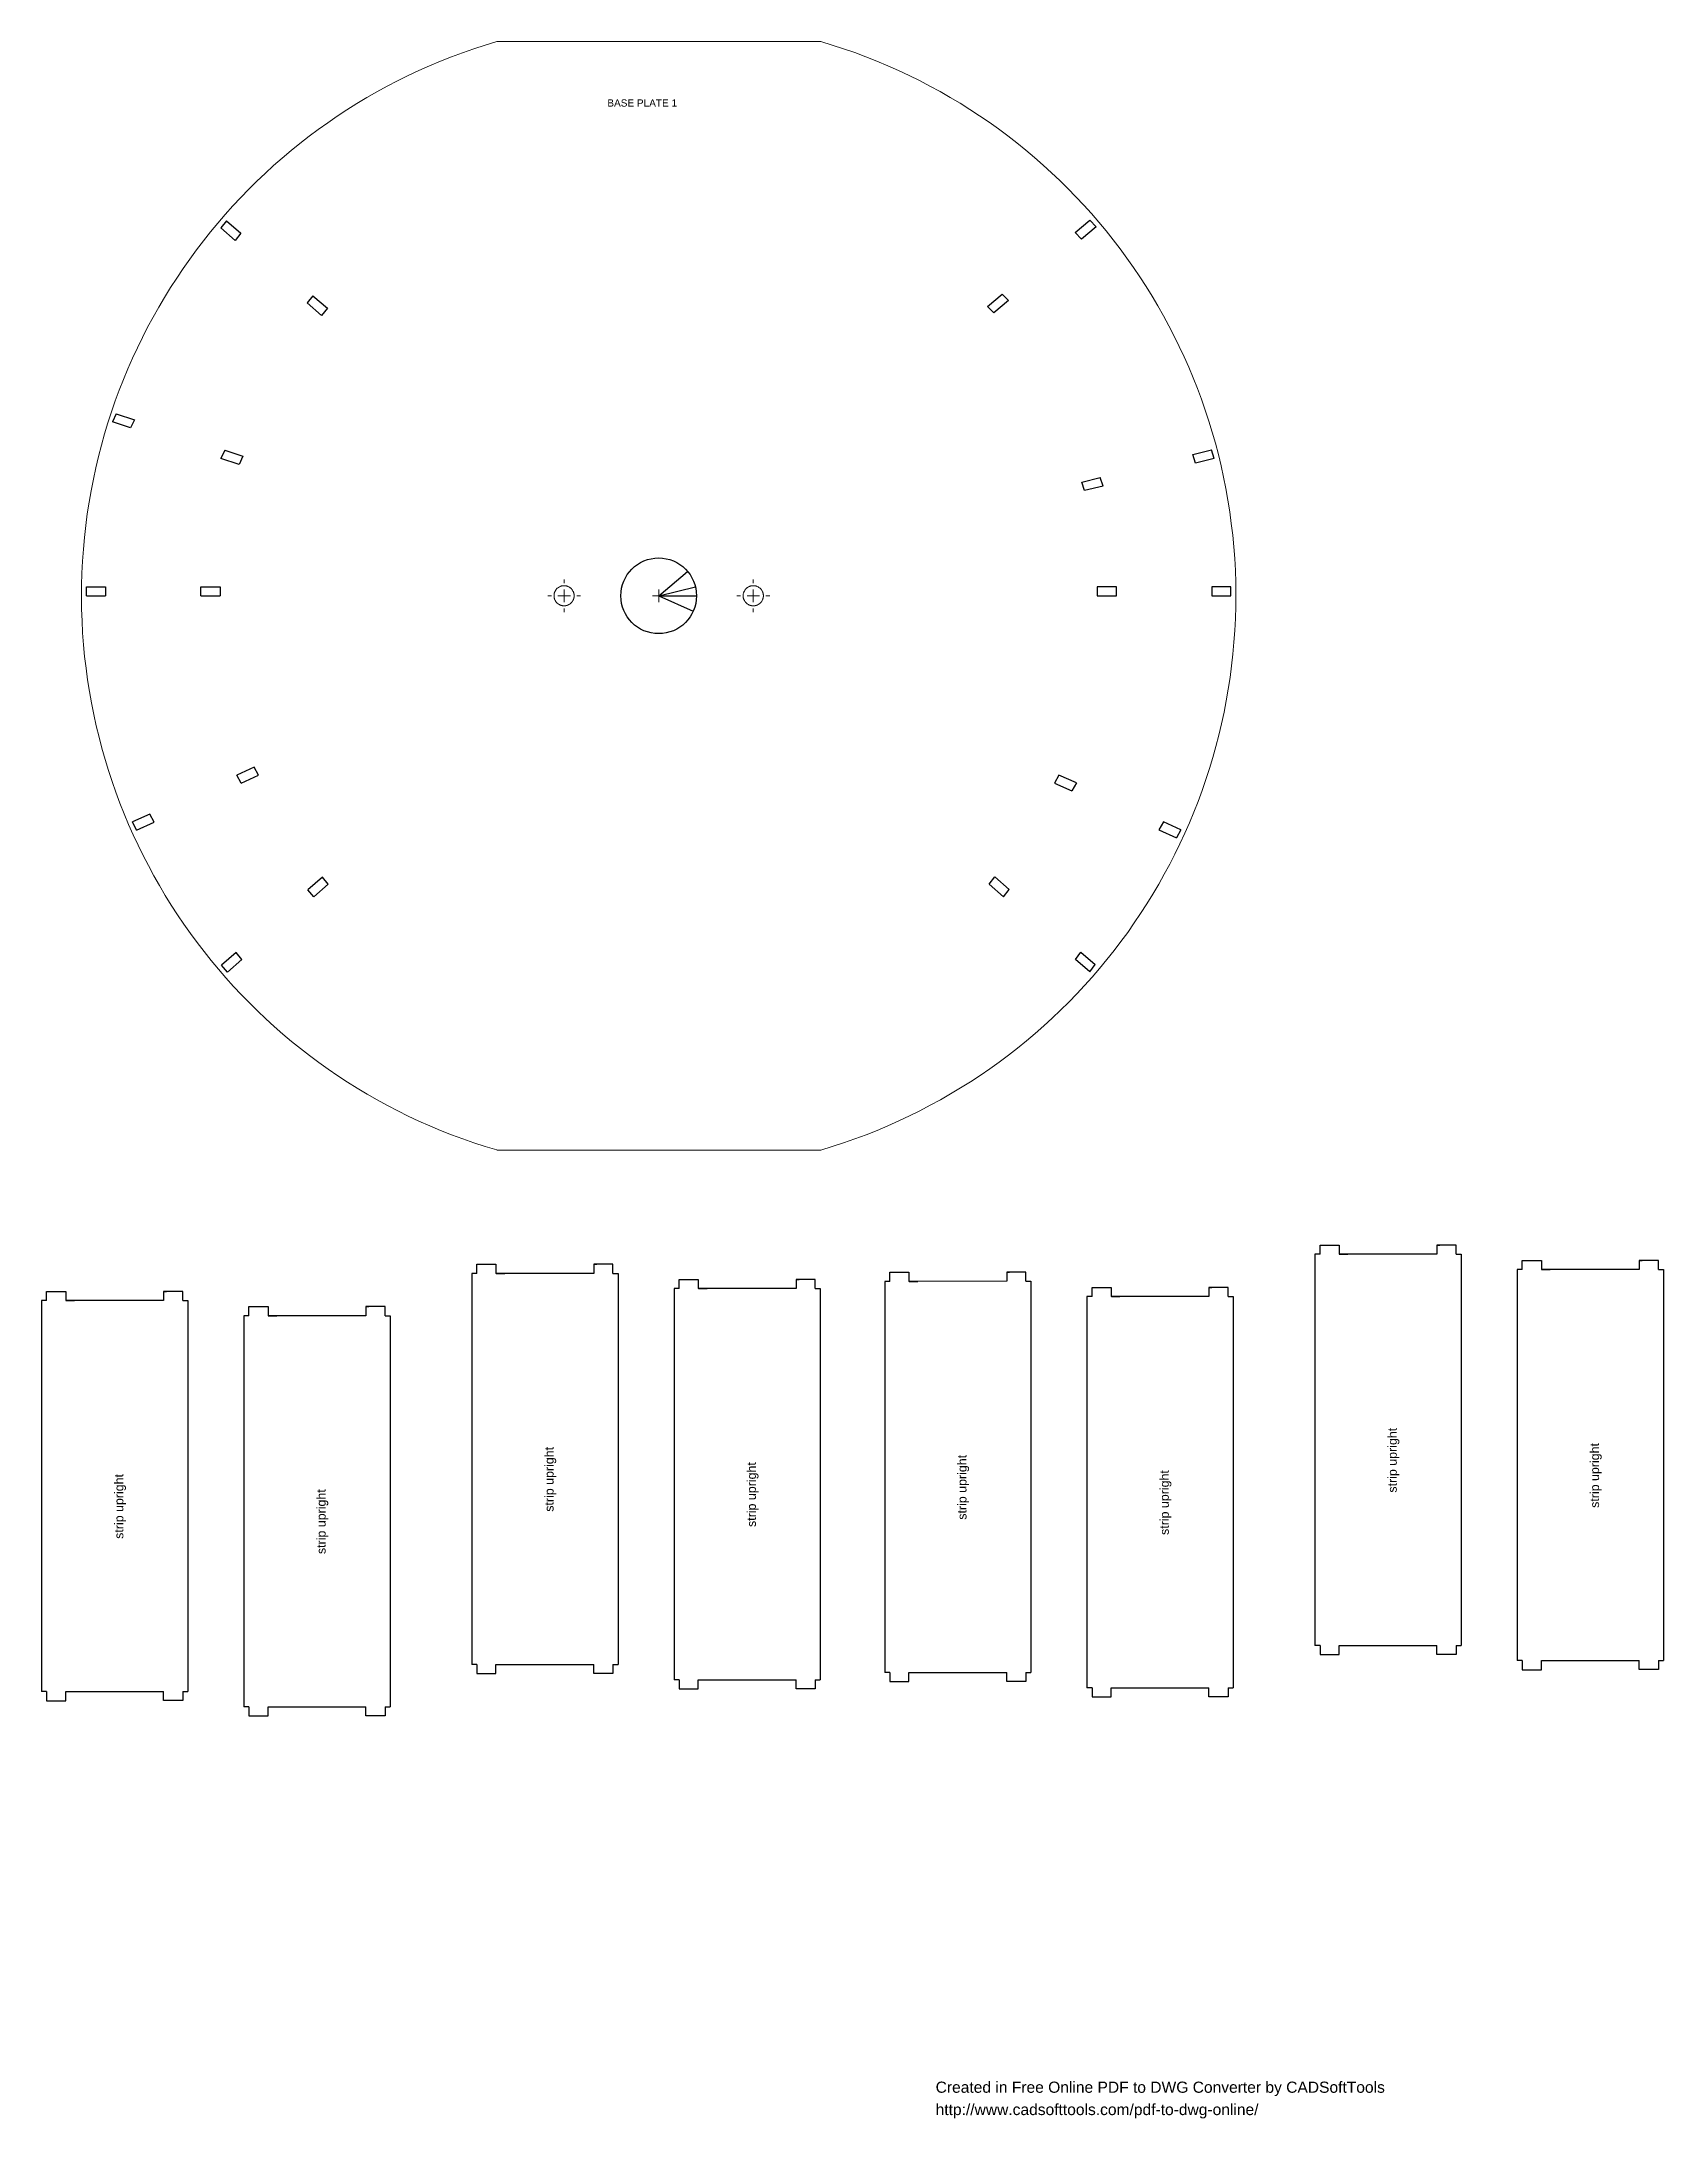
# Model space of a CAD drawing. Header units: millimetres. Extents: x 43 to 686, y 6 to 829.
import ezdxf

# ---------------------------------------------------------------- set-up
doc = ezdxf.new("R2010")
doc.units = ezdxf.units.MM
doc.header["$MEASUREMENT"] = 0
doc.layers.get('0').update_dxf_attribs({"linetype": 'CONTINUOUS'})
doc.layers.add('DD7728', color=7, linetype='CONTINUOUS')
doc.styles.add('Arial0', font='arial.ttf', dxfattribs={"height": 7.794})
doc.styles.add('DD77B8', font='arial.ttf')

# ---------------------------------------------------------------- blocks, each defined once
blk = doc.blocks.new('DA4460')
at = {"layer": 'DD7728', "color": 1, "true_color": 0x000001, "style": 'DD77B8'}
for s, p in [('Created in Free Online PDF to DWG Converter by CADSoftTools', (0, 0)), ('http://www.cadsofttools.com/pdf-to-dwg-online/', (0, -2))]:
    blk.add_text(s, height=1, dxfattribs=at).set_placement(p)

msp = doc.modelspace()

# ---------------------------------------------------------------- linework, layer by layer
at = {"color": 7, "linetype": 'Continuous', "lineweight": 9, "true_color": 0x000007}
for p, q in [((352.3, 829.11), (223.85, 829.11)), ((245.55, 609.43), (244.06, 609.43)), ((250.58, 609.43), (248.06, 609.43)), ((250.58, 614.42), (250.58, 615.94)), ((250.58, 609.43), (250.58, 611.94)), ((250.58, 609.43), (250.58, 606.91)), ((250.58, 609.43), (253.06, 609.43)), ((255.57, 609.43), (257.06, 609.43)), ((288.06, 609.43), (285.58, 609.43)), ((288.06, 609.43), (288.06, 611.94)), ((288.06, 609.43), (288.06, 606.91)), ((288.06, 609.43), (290.57, 609.43)), ((320.57, 609.43), (319.09, 609.43)), ((325.57, 609.43), (323.09, 609.43)), ((325.57, 614.42), (325.57, 615.94)), ((325.57, 609.43), (325.57, 611.94)), ((325.57, 609.43), (325.57, 606.91)), ((325.57, 609.43), (328.08, 609.43)), ((330.6, 609.43), (332.09, 609.43)), ((250.58, 604.4), (250.58, 602.91)), ((325.57, 604.4), (325.57, 602.91)), ((223.85, 389.74), (352.3, 389.74))]:
    msp.add_line(p, q, dxfattribs=at)
for p, q in [((116.69, 758.11), (114.41, 755.33)), ((116.69, 758.11), (122.43, 753.12)), ((453.2, 753.37), (459.03, 758.29)), ((461.51, 755.68), (459.03, 758.29)), ((114.41, 755.33), (120.19, 750.31)), ((122.43, 753.12), (120.19, 750.31)), ((455.7, 750.78), (453.2, 753.37)), ((461.51, 755.68), (455.7, 750.78)), ((150.96, 728.36), (148.7, 725.55)), ((148.7, 725.55), (154.42, 720.59)), ((150.96, 728.36), (156.7, 723.37)), ((418.51, 724.12), (424.3, 729)), ((426.82, 726.43), (421.01, 721.53)), ((426.82, 726.43), (424.3, 729)), ((156.7, 723.37), (154.42, 720.59)), ((421.01, 721.53), (418.51, 724.12)), ((72.98, 681.61), (71.48, 678.34)), ((78.65, 675.94), (71.48, 678.34)), ((72.98, 681.61), (80.18, 679.19)), ((80.18, 679.19), (78.65, 675.94)), ((116, 667.17), (114.48, 663.91)), ((116, 667.17), (123.2, 664.76)), ((499.82, 665.39), (507.21, 667.22)), ((508.33, 663.79), (507.21, 667.22)), ((121.68, 661.49), (114.48, 663.91)), ((123.2, 664.76), (121.68, 661.49)), ((500.95, 661.97), (499.82, 665.39)), ((508.33, 663.79), (500.95, 661.97)), ((455.79, 654.52), (463.15, 656.34)), ((456.9, 651.1), (455.79, 654.52)), ((464.27, 652.92), (456.9, 651.1)), ((464.27, 652.92), (463.15, 656.34)), ((288.06, 609.43), (299.52, 619.1)), ((61.18, 609.44), (61.18, 613.04)), ((61.18, 613.04), (68.78, 613.04)), ((61.18, 609.44), (68.78, 609.44)), ((68.78, 613.04), (68.78, 609.44)), ((106.56, 609.44), (106.56, 613.04)), ((106.56, 613.04), (114.16, 613.04)), ((106.56, 609.44), (114.16, 609.44)), ((114.16, 613.04), (114.16, 609.44)), ((288.06, 609.43), (302.62, 613.02)), ((288.06, 609.43), (288.06, 609.43)), ((288.06, 609.43), (288.06, 609.43)), ((288.06, 609.43), (288.06, 609.43)), ((288.06, 609.43), (288.06, 609.43)), ((288.06, 609.43), (288.06, 609.43)), ((288.06, 609.43), (303.06, 609.43)), ((288.06, 609.43), (288.06, 609.43)), ((288.06, 609.43), (301.75, 603.3)), ((288.06, 609.43), (288.06, 609.43)), ((288.06, 609.43), (288.06, 609.43)), ((288.06, 609.43), (288.06, 609.43)), ((469.55, 613.04), (461.95, 613.04)), ((461.95, 613.04), (461.95, 609.43)), ((461.95, 609.43), (469.55, 609.44)), ((469.55, 609.44), (469.55, 613.04)), ((514.94, 613.04), (507.34, 613.04)), ((507.34, 613.04), (507.34, 609.44)), ((507.34, 609.44), (514.94, 609.44)), ((514.94, 609.44), (514.94, 613.04)), ((127.72, 541.46), (120.78, 538.35)), ((122.46, 535.17), (120.78, 538.35)), ((122.46, 535.17), (129.4, 538.28)), ((129.4, 538.28), (127.72, 541.46)), ((446.76, 538.35), (445.01, 535.21)), ((445.01, 535.21), (451.92, 532.11)), ((453.7, 535.24), (446.76, 538.35)), ((453.7, 535.24), (451.92, 532.11)), ((86.32, 522.9), (79.38, 519.79)), ((81.05, 516.6), (79.38, 519.79)), ((81.05, 516.6), (87.99, 519.71)), ((87.99, 519.71), (86.32, 522.9)), ((488.18, 519.8), (486.41, 516.66)), ((495.11, 516.69), (488.18, 519.8)), ((486.41, 516.66), (493.35, 513.55)), ((495.11, 516.69), (493.35, 513.55)), ((154.73, 497.9), (148.98, 492.88)), ((151.3, 490.14), (157.03, 495.13)), ((157.03, 495.13), (154.73, 497.9)), ((419.12, 495.16), (421.3, 498.03)), ((424.85, 490.17), (419.12, 495.16)), ((421.3, 498.03), (427.01, 493.05)), ((151.3, 490.14), (148.98, 492.88)), ((424.85, 490.17), (427.01, 493.05)), ((120.54, 468.08), (114.77, 463.05)), ((117.11, 460.31), (114.77, 463.05)), ((117.11, 460.31), (122.83, 465.3)), ((122.83, 465.3), (120.54, 468.08)), ((453.33, 465.34), (455.47, 468.23)), ((459.06, 460.35), (453.33, 465.34)), ((455.47, 468.23), (461.2, 463.24)), ((459.06, 460.35), (461.2, 463.24)), ((550.29, 348.45), (548.29, 348.45)), ((548.29, 348.45), (548.29, 193.44)), ((550.29, 348.45), (550.29, 352.05)), ((550.29, 352.05), (557.89, 352.05)), ((557.89, 352.05), (557.89, 348.45)), ((596.67, 348.46), (557.89, 348.45)), ((557.95, 348.45), (561.37, 348.45)), ((604.27, 352.06), (596.67, 352.06)), ((596.67, 352.06), (596.67, 348.46)), ((596.73, 352.06), (597.83, 352.06)), ((604.27, 348.46), (604.27, 352.06)), ((604.27, 348.46), (606.27, 348.46)), ((606.27, 348.46), (606.27, 193.45)), ((630.5, 342.41), (630.5, 346.01)), ((630.5, 346.01), (638.1, 346.01)), ((638.1, 346.01), (638.1, 342.41)), ((684.48, 346.02), (676.88, 346.02)), ((676.88, 346.02), (676.88, 342.42)), ((676.95, 346.02), (678.04, 346.02)), ((684.48, 342.42), (684.48, 346.02)), ((215.96, 340.87), (213.96, 340.87)), ((213.96, 340.87), (213.96, 185.86)), ((215.96, 340.87), (215.96, 344.47)), ((215.96, 344.47), (223.56, 344.47)), ((223.56, 344.47), (223.56, 340.87)), ((262.34, 340.88), (223.56, 340.87)), ((223.62, 340.87), (227.04, 340.87)), ((269.94, 344.48), (262.34, 344.48)), ((262.34, 344.48), (262.34, 340.88)), ((262.4, 344.48), (263.5, 344.48)), ((269.94, 340.88), (269.94, 344.48)), ((269.94, 340.88), (271.94, 340.88)), ((271.94, 340.88), (271.94, 185.87)), ((296.18, 334.83), (296.18, 338.43)), ((296.18, 338.43), (303.78, 338.43)), ((303.78, 338.43), (303.78, 334.83)), ((350.16, 338.44), (342.56, 338.44)), ((342.56, 338.44), (342.56, 334.84)), ((342.62, 338.44), (343.71, 338.44)), ((350.16, 334.84), (350.16, 338.44)), ((379.68, 337.72), (377.68, 337.72)), ((377.68, 337.72), (377.68, 182.7)), ((379.68, 337.72), (379.68, 341.32)), ((379.68, 341.32), (387.28, 341.32)), ((387.28, 341.32), (387.28, 337.72)), ((426.06, 337.73), (387.28, 337.72)), ((387.34, 337.72), (390.76, 337.72)), ((433.66, 341.33), (426.06, 341.33)), ((426.06, 341.33), (426.06, 337.73)), ((426.12, 341.33), (427.22, 341.33)), ((433.66, 337.73), (433.66, 341.33)), ((433.66, 337.73), (435.66, 337.73)), ((435.66, 337.73), (435.66, 182.71)), ((630.5, 342.41), (628.5, 342.41)), ((628.5, 342.41), (628.5, 187.4)), ((676.88, 342.42), (638.1, 342.41)), ((638.17, 342.41), (641.58, 342.41)), ((684.48, 342.42), (686.48, 342.42)), ((686.48, 342.42), (686.48, 187.41)), ((45.35, 330.14), (43.35, 330.14)), ((43.35, 330.14), (43.35, 175.12)), ((45.35, 330.14), (45.35, 333.74)), ((45.35, 333.74), (52.95, 333.74)), ((52.95, 333.74), (52.95, 330.14)), ((91.73, 330.15), (52.95, 330.14)), ((53.01, 330.14), (56.43, 330.14)), ((99.33, 333.75), (91.73, 333.75)), ((91.73, 333.75), (91.73, 330.15)), ((91.79, 333.75), (92.89, 333.75)), ((99.33, 330.15), (99.33, 333.75)), ((99.33, 330.15), (101.33, 330.15)), ((101.33, 330.15), (101.33, 175.13)), ((296.18, 334.83), (294.18, 334.83)), ((294.18, 334.83), (294.18, 179.82)), ((342.56, 334.84), (303.78, 334.83)), ((303.84, 334.83), (307.26, 334.83)), ((350.16, 334.84), (352.16, 334.84)), ((352.16, 334.84), (352.16, 179.83)), ((459.9, 331.67), (457.9, 331.67)), ((457.9, 331.67), (457.9, 176.66)), ((459.9, 331.67), (459.9, 335.27)), ((459.9, 335.27), (467.5, 335.27)), ((467.5, 335.27), (467.5, 331.67)), ((506.27, 331.69), (467.5, 331.67)), ((467.56, 331.67), (470.98, 331.67)), ((513.87, 335.29), (506.27, 335.29)), ((506.27, 335.29), (506.27, 331.69)), ((506.34, 335.29), (507.43, 335.29)), ((513.87, 331.69), (513.87, 335.29)), ((513.87, 331.69), (515.87, 331.69)), ((515.87, 331.69), (515.87, 176.67)), ((125.57, 324.1), (123.57, 324.1)), ((123.57, 324.1), (123.57, 169.08)), ((125.57, 324.1), (125.57, 327.7)), ((125.57, 327.7), (133.17, 327.7)), ((133.17, 327.7), (133.17, 324.1)), ((171.95, 324.11), (133.17, 324.1)), ((133.23, 324.1), (136.65, 324.1)), ((179.55, 327.71), (171.95, 327.71)), ((171.95, 327.71), (171.95, 324.11)), ((172.01, 327.71), (173.1, 327.71)), ((179.55, 324.11), (179.55, 327.71)), ((179.55, 324.11), (181.55, 324.11)), ((181.55, 324.11), (181.55, 169.09)), ((550.29, 193.44), (548.29, 193.44)), ((550.29, 193.44), (550.29, 189.84)), ((550.29, 189.84), (557.89, 189.84)), ((557.89, 193.44), (596.67, 193.45)), ((557.89, 189.84), (557.89, 193.44)), ((596.67, 189.85), (596.67, 193.45)), ((604.27, 189.85), (596.67, 189.85)), ((604.27, 193.45), (604.27, 189.85)), ((604.27, 193.45), (606.27, 193.45)), ((215.96, 185.86), (213.96, 185.86)), ((215.96, 185.86), (215.96, 182.26)), ((215.96, 182.26), (223.56, 182.26)), ((223.56, 185.86), (262.34, 185.87)), ((223.56, 182.26), (223.56, 185.86)), ((262.34, 182.27), (262.34, 185.87)), ((269.94, 182.27), (262.34, 182.27)), ((269.94, 185.87), (269.94, 182.27)), ((269.94, 185.87), (271.94, 185.87)), ((379.68, 182.7), (377.68, 182.7)), ((379.68, 182.7), (379.68, 179.1)), ((387.28, 182.7), (426.06, 182.71)), ((387.28, 179.1), (387.28, 182.7)), ((426.06, 179.11), (426.06, 182.71)), ((433.66, 182.71), (433.66, 179.11)), ((433.66, 182.71), (435.66, 182.71)), ((630.5, 187.4), (628.5, 187.4)), ((630.5, 187.4), (630.5, 183.8)), ((630.5, 183.8), (638.1, 183.8)), ((638.1, 187.4), (676.88, 187.41)), ((638.1, 183.8), (638.1, 187.4)), ((676.88, 183.81), (676.88, 187.41)), ((684.48, 183.81), (676.88, 183.81)), ((684.48, 187.41), (684.48, 183.81)), ((684.48, 187.41), (686.48, 187.41)), ((45.35, 175.12), (43.35, 175.12)), ((45.35, 175.12), (45.35, 171.52)), ((52.95, 175.12), (91.73, 175.13)), ((52.95, 171.52), (52.95, 175.12)), ((91.73, 171.53), (91.73, 175.13)), ((99.33, 175.13), (99.33, 171.53)), ((99.33, 175.13), (101.33, 175.13)), ((296.18, 179.82), (294.18, 179.82)), ((296.18, 179.82), (296.18, 176.22)), ((296.18, 176.22), (303.78, 176.22)), ((303.78, 179.82), (342.56, 179.83)), ((303.78, 176.22), (303.78, 179.82)), ((342.56, 176.23), (342.56, 179.83)), ((350.16, 176.23), (342.56, 176.23)), ((350.16, 179.83), (350.16, 176.23)), ((350.16, 179.83), (352.16, 179.83)), ((379.68, 179.1), (387.28, 179.1)), ((433.66, 179.11), (426.06, 179.11)), ((459.9, 176.66), (457.9, 176.66)), ((459.9, 176.66), (459.9, 173.06)), ((459.9, 173.06), (467.5, 173.06)), ((467.5, 176.66), (506.27, 176.67)), ((467.5, 173.06), (467.5, 176.66)), ((506.27, 173.07), (506.27, 176.67)), ((513.87, 173.07), (506.27, 173.07)), ((513.87, 176.67), (513.87, 173.07)), ((513.87, 176.67), (515.87, 176.67)), ((45.35, 171.52), (52.95, 171.52)), ((99.33, 171.53), (91.73, 171.53)), ((125.57, 169.08), (123.57, 169.08)), ((125.57, 169.08), (125.57, 165.48)), ((125.57, 165.48), (133.17, 165.48)), ((133.17, 169.08), (171.95, 169.09)), ((133.17, 165.48), (133.17, 169.08)), ((171.95, 165.49), (171.95, 169.09)), ((179.55, 165.49), (171.95, 165.49)), ((179.55, 169.09), (179.55, 165.49)), ((179.55, 169.09), (181.55, 169.09))]:
    msp.add_line(p, q)
for points in [[(246.87, 610.98), (246.81, 610.88), (246.81, 610.82), (246.81, 610.78), (246.77, 610.75), (246.74, 610.72), (246.74, 610.65), (246.74, 610.58)], [(247.47, 611.97), (247.43, 611.94), (247.4, 611.91), (247.37, 611.87), (247.34, 611.81), (247.3, 611.78), (247.27, 611.71), (247.24, 611.68)], [(248.33, 612.77), (248.29, 612.73), (248.23, 612.7), (248.16, 612.64), (248.13, 612.64), (248.1, 612.6), (248.06, 612.57), (248.03, 612.54)], [(249.39, 613.26), (249.35, 613.26), (249.25, 613.23), (249.22, 613.2), (249.15, 613.2), (249.12, 613.16), (249.06, 613.16), (249.02, 613.13)], [(252.1, 613.13), (252.03, 613.16), (252, 613.16), (251.93, 613.2), (251.9, 613.2), (251.87, 613.23), (251.77, 613.26), (251.7, 613.26)], [(253.09, 612.54), (253.06, 612.57), (253.03, 612.6), (252.99, 612.64), (252.93, 612.64), (252.89, 612.7), (252.83, 612.73), (252.79, 612.77)], [(253.89, 611.68), (253.85, 611.71), (253.82, 611.74), (253.82, 611.78), (253.75, 611.81), (253.75, 611.87), (253.69, 611.91), (253.69, 611.94), (253.65, 611.97)], [(254.38, 610.58), (254.38, 610.65), (254.35, 610.72), (254.35, 610.75), (254.32, 610.78), (254.32, 610.82), (254.28, 610.88), (254.25, 610.98)], [(254.48, 608.67), (254.48, 608.7), (254.51, 608.77), (254.51, 608.86), (254.51, 608.9), (254.51, 609), (254.55, 609.06), (254.55, 609.39), (254.58, 609.46), (254.55, 609.49), (254.55, 609.82), (254.51, 609.89), (254.51, 609.99), (254.51, 610.02), (254.51, 610.12), (254.48, 610.19), (254.48, 610.22)], [(321.86, 610.98), (321.83, 610.88), (321.8, 610.82), (321.8, 610.78), (321.8, 610.75), (321.77, 610.72), (321.73, 610.65), (321.73, 610.58)], [(322.46, 611.97), (322.43, 611.94), (322.43, 611.91), (322.39, 611.87), (322.36, 611.81), (322.33, 611.78), (322.26, 611.71), (322.23, 611.68)], [(323.32, 612.77), (323.32, 612.73), (323.22, 612.7), (323.19, 612.64), (323.15, 612.64), (323.09, 612.6), (323.06, 612.57), (323.02, 612.54)], [(324.41, 613.26), (324.35, 613.26), (324.28, 613.23), (324.21, 613.2), (324.18, 613.2), (324.11, 613.16), (324.08, 613.16), (324.01, 613.13)], [(327.09, 613.13), (327.06, 613.16), (327.02, 613.16), (326.96, 613.2), (326.93, 613.2), (326.86, 613.23), (326.79, 613.26), (326.73, 613.26)], [(328.08, 612.54), (328.08, 612.57), (328.02, 612.6), (327.98, 612.64), (327.95, 612.64), (327.92, 612.7), (327.82, 612.73), (327.79, 612.77)], [(328.91, 611.68), (328.84, 611.71), (328.81, 611.78), (328.78, 611.81), (328.74, 611.87), (328.71, 611.91), (328.68, 611.94), (328.68, 611.97)], [(329.37, 610.58), (329.37, 610.65), (329.37, 610.72), (329.34, 610.75), (329.31, 610.78), (329.31, 610.82), (329.31, 610.88), (329.27, 610.98)], [(329.51, 608.67), (329.51, 608.7), (329.51, 608.77), (329.51, 608.86), (329.54, 608.9), (329.54, 609), (329.57, 609.06), (329.57, 609.39), (329.57, 609.46), (329.57, 609.49), (329.57, 609.82), (329.54, 609.89), (329.54, 609.99), (329.51, 610.02), (329.51, 610.12), (329.51, 610.19), (329.51, 610.22)], [(246.74, 608.3), (246.74, 608.24), (246.81, 608.1), (246.81, 608.07), (246.81, 608), (246.87, 607.91)], [(247.24, 607.21), (247.27, 607.18), (247.3, 607.11), (247.34, 607.05), (247.37, 607.01), (247.4, 606.98), (247.43, 606.95), (247.47, 606.91)], [(248.03, 606.35), (248.06, 606.32), (248.1, 606.28), (248.13, 606.25), (248.16, 606.25), (248.23, 606.19), (248.26, 606.19), (248.29, 606.15), (248.33, 606.12)], [(249.02, 605.76), (249.06, 605.72), (249.12, 605.72), (249.15, 605.69), (249.22, 605.69), (249.25, 605.66), (249.29, 605.66), (249.35, 605.62), (249.39, 605.62)], [(249.78, 605.52), (249.82, 605.52), (249.88, 605.49), (249.98, 605.49), (250.02, 605.46), (250.11, 605.46), (250.18, 605.46), (250.51, 605.46), (250.58, 605.42), (250.61, 605.46), (250.94, 605.46), (250.97, 605.46), (251.11, 605.46), (251.14, 605.49), (251.24, 605.49), (251.27, 605.52), (251.34, 605.52)], [(251.7, 605.62), (251.77, 605.62), (251.8, 605.66), (251.87, 605.66), (251.9, 605.69), (251.93, 605.69), (252, 605.72), (252.03, 605.72), (252.1, 605.76)], [(252.79, 606.12), (252.83, 606.15), (252.86, 606.19), (252.89, 606.19), (252.93, 606.25), (252.99, 606.25), (253.03, 606.28), (253.06, 606.32), (253.09, 606.35)], [(253.65, 606.91), (253.69, 606.95), (253.69, 606.98), (253.75, 607.01), (253.75, 607.05), (253.82, 607.11), (253.82, 607.14), (253.85, 607.18), (253.89, 607.21)], [(254.25, 607.91), (254.28, 608), (254.32, 608.07), (254.32, 608.1), (254.35, 608.14), (254.35, 608.17), (254.38, 608.24), (254.38, 608.3)], [(321.73, 608.3), (321.73, 608.24), (321.8, 608.1), (321.8, 608.07), (321.83, 608), (321.86, 607.91)], [(322.23, 607.21), (322.26, 607.18), (322.33, 607.11), (322.36, 607.05), (322.39, 607.01), (322.43, 606.98), (322.43, 606.95), (322.46, 606.91)], [(323.02, 606.35), (323.06, 606.32), (323.09, 606.28), (323.15, 606.25), (323.19, 606.25), (323.22, 606.19), (323.25, 606.19), (323.32, 606.15), (323.32, 606.12)], [(324.01, 605.76), (324.08, 605.72), (324.11, 605.72), (324.18, 605.69), (324.21, 605.69), (324.28, 605.66), (324.31, 605.66), (324.35, 605.62), (324.41, 605.62)], [(324.81, 605.52), (324.84, 605.52), (324.87, 605.49), (324.97, 605.49), (325.04, 605.46), (325.14, 605.46), (325.17, 605.46), (325.5, 605.46), (325.57, 605.42), (325.6, 605.46), (325.97, 605.46), (326, 605.46), (326.1, 605.46), (326.13, 605.49), (326.26, 605.49), (326.3, 605.52), (326.33, 605.52)], [(326.73, 605.62), (326.79, 605.62), (326.83, 605.66), (326.86, 605.66), (326.93, 605.69), (326.96, 605.69), (327.02, 605.72), (327.06, 605.72), (327.09, 605.76)], [(327.79, 606.12), (327.82, 606.15), (327.85, 606.19), (327.92, 606.19), (327.95, 606.25), (327.98, 606.25), (328.02, 606.28), (328.08, 606.32), (328.08, 606.35)], [(328.68, 606.91), (328.68, 606.95), (328.71, 606.98), (328.74, 607.01), (328.78, 607.05), (328.81, 607.11), (328.84, 607.18), (328.91, 607.21)], [(329.27, 607.91), (329.31, 608), (329.31, 608.07), (329.31, 608.1), (329.37, 608.24), (329.37, 608.3)]]:
    msp.add_lwpolyline(points, dxfattribs=at)
msp.add_circle((288.06, 609.43), 15)
for points, knots in [([(223.85, 829.11), (126, 800.43), (59.08, 710.92), (59.18, 608.93), (59.18, 608.93), (59.51, 507.34), (126.36, 418.36), (223.85, 389.78)], [0, 0, 0, 0, 0.125, 0.125, 0.125, 0.125001, 1, 1, 1, 1]), ([(352.3, 389.74), (450.15, 418.49), (517.07, 507.97), (516.94, 609.96), (516.94, 609.96), (516.64, 711.51), (449.75, 800.56), (352.3, 829.11)], [0, 0, 0, 0, 0.125, 0.125, 0.125, 0.125001, 1, 1, 1, 1]), ([(246.74, 610.58), (246.67, 610.52), (246.67, 610.32), (246.64, 610.22), (246.64, 610.22), (246.57, 609.92), (246.54, 609.76), (246.57, 609.43), (246.57, 609.43), (246.54, 609.13), (246.57, 608.96), (246.64, 608.67), (246.64, 608.67), (246.67, 608.57), (246.67, 608.37), (246.74, 608.3)], [0, 0, 0, 0, 0.0625, 0.0625, 0.0625, 0.062501, 0.125, 0.125, 0.125, 0.125001, 0.1875, 0.1875, 0.1875, 0.187501, 1, 1, 1, 1]), ([(248.03, 612.54), (247.9, 612.44), (247.83, 612.37), (247.73, 612.27), (247.73, 612.27), (247.63, 612.17), (247.57, 612.11), (247.47, 611.97)], [0, 0, 0, 0, 0.125, 0.125, 0.125, 0.125001, 1, 1, 1, 1]), ([(250.58, 613.43), (250.25, 613.43), (250.08, 613.43), (249.78, 613.36), (249.78, 613.36), (249.68, 613.33), (249.49, 613.33), (249.39, 613.26)], [0, 0, 0, 0, 0.125, 0.125, 0.125, 0.125001, 1, 1, 1, 1]), ([(251.7, 613.26), (251.64, 613.33), (251.44, 613.33), (251.34, 613.36), (251.34, 613.36), (251.04, 613.43), (250.88, 613.43), (250.54, 613.43)], [0, 0, 0, 0, 0.125, 0.125, 0.125, 0.125001, 1, 1, 1, 1]), ([(253.65, 611.97), (253.55, 612.11), (253.49, 612.17), (253.39, 612.27), (253.39, 612.27), (253.26, 612.37), (253.22, 612.44), (253.09, 612.54)], [0, 0, 0, 0, 0.125, 0.125, 0.125, 0.125001, 1, 1, 1, 1]), ([(321.73, 610.58), (321.7, 610.52), (321.67, 610.32), (321.63, 610.22), (321.63, 610.22), (321.6, 609.92), (321.57, 609.76), (321.57, 609.43), (321.57, 609.43), (321.57, 609.13), (321.6, 608.96), (321.63, 608.67), (321.63, 608.67), (321.67, 608.57), (321.7, 608.37), (321.73, 608.3)], [0, 0, 0, 0, 0.0625, 0.0625, 0.0625, 0.062501, 0.125, 0.125, 0.125, 0.125001, 0.1875, 0.1875, 0.1875, 0.187501, 1, 1, 1, 1]), ([(323.02, 612.54), (322.92, 612.44), (322.86, 612.37), (322.72, 612.27), (322.72, 612.27), (322.63, 612.17), (322.56, 612.11), (322.46, 611.97)], [0, 0, 0, 0, 0.125, 0.125, 0.125, 0.125001, 1, 1, 1, 1]), ([(325.57, 613.43), (325.27, 613.43), (325.11, 613.43), (324.81, 613.36), (324.81, 613.36), (324.68, 613.33), (324.51, 613.33), (324.41, 613.26)], [0, 0, 0, 0, 0.125, 0.125, 0.125, 0.125001, 1, 1, 1, 1]), ([(326.73, 613.26), (326.63, 613.33), (326.43, 613.33), (326.33, 613.36), (326.33, 613.36), (326.03, 613.43), (325.87, 613.43), (325.57, 613.43)], [0, 0, 0, 0, 0.125, 0.125, 0.125, 0.125001, 1, 1, 1, 1]), ([(328.68, 611.97), (328.58, 612.11), (328.51, 612.17), (328.38, 612.27), (328.38, 612.27), (328.28, 612.37), (328.22, 612.44), (328.08, 612.54)], [0, 0, 0, 0, 0.125, 0.125, 0.125, 0.125001, 1, 1, 1, 1]), ([(247.47, 606.91), (247.57, 606.78), (247.63, 606.71), (247.73, 606.62), (247.73, 606.62), (247.83, 606.52), (247.9, 606.45), (248.03, 606.35)], [0, 0, 0, 0, 0.125, 0.125, 0.125, 0.125001, 1, 1, 1, 1]), ([(253.09, 606.35), (253.22, 606.45), (253.26, 606.52), (253.39, 606.62), (253.39, 606.62), (253.49, 606.71), (253.55, 606.78), (253.65, 606.91)], [0, 0, 0, 0, 0.125, 0.125, 0.125, 0.125001, 1, 1, 1, 1]), ([(322.46, 606.91), (322.56, 606.78), (322.63, 606.71), (322.72, 606.62), (322.72, 606.62), (322.86, 606.52), (322.92, 606.45), (323.02, 606.35)], [0, 0, 0, 0, 0.125, 0.125, 0.125, 0.125001, 1, 1, 1, 1]), ([(328.08, 606.35), (328.22, 606.45), (328.28, 606.52), (328.38, 606.62), (328.38, 606.62), (328.51, 606.71), (328.58, 606.78), (328.68, 606.91)], [0, 0, 0, 0, 0.125, 0.125, 0.125, 0.125001, 1, 1, 1, 1])]:
    msp.add_open_spline(points, degree=3, knots=knots, dxfattribs=at)
for points in [[(247.24, 611.68), (247.04, 611.41), (247, 611.25), (246.87, 610.98)], [(249.02, 613.13), (248.76, 613), (248.59, 612.93), (248.33, 612.77)], [(252.79, 612.77), (252.53, 612.93), (252.36, 613), (252.1, 613.13)], [(254.25, 610.98), (254.12, 611.25), (254.05, 611.41), (253.89, 611.68)], [(254.48, 610.22), (254.45, 610.32), (254.45, 610.52), (254.38, 610.58)], [(322.23, 611.68), (322.06, 611.41), (322, 611.25), (321.86, 610.98)], [(324.01, 613.13), (323.75, 613), (323.58, 612.93), (323.32, 612.77)], [(327.79, 612.77), (327.52, 612.93), (327.39, 613), (327.09, 613.13)], [(329.27, 610.98), (329.11, 611.25), (329.08, 611.41), (328.91, 611.68)], [(329.51, 610.22), (329.44, 610.32), (329.44, 610.52), (329.37, 610.58)], [(246.87, 607.91), (247, 607.64), (247.04, 607.48), (247.24, 607.21)], [(248.33, 606.12), (248.59, 605.95), (248.76, 605.89), (249.02, 605.76)], [(249.39, 605.62), (249.49, 605.56), (249.68, 605.56), (249.78, 605.52)], [(251.34, 605.52), (251.44, 605.56), (251.64, 605.56), (251.7, 605.62)], [(252.1, 605.76), (252.36, 605.89), (252.53, 605.95), (252.79, 606.12)], [(253.89, 607.21), (254.05, 607.48), (254.12, 607.64), (254.25, 607.91)], [(254.38, 608.3), (254.45, 608.37), (254.45, 608.57), (254.48, 608.67)], [(321.86, 607.91), (322, 607.64), (322.06, 607.48), (322.23, 607.21)], [(323.32, 606.12), (323.58, 605.95), (323.75, 605.89), (324.01, 605.76)], [(324.41, 605.62), (324.51, 605.56), (324.68, 605.56), (324.81, 605.52)], [(326.33, 605.52), (326.43, 605.56), (326.63, 605.56), (326.73, 605.62)], [(327.09, 605.76), (327.39, 605.89), (327.52, 605.95), (327.79, 606.12)], [(328.91, 607.21), (329.08, 607.48), (329.11, 607.64), (329.27, 607.91)], [(329.37, 608.3), (329.44, 608.37), (329.44, 608.57), (329.51, 608.67)]]:
    msp.add_open_spline(points, degree=3, dxfattribs=at)

# ---------------------------------------------------------------- block references
at = {"layer": 'DD7728', "true_color": 0x000000, "xscale": 4.421230261676705, "yscale": 4.421230261676705, "zscale": 4.421230261676705}
msp.add_blockref('DA4460', (397.88, 16.11), dxfattribs=at)

# ---------------------------------------------------------------- texts
at = {"color": 7, "true_color": 0x000007, "style": 'Arial0'}
msp.add_text('BASE PLATE 1', height=2.8498, dxfattribs=at).set_placement((267.71, 803.33))
for p in [(246.39, 246.4), (580.72, 253.98), (660.94, 247.94), (326.61, 240.36), (410.11, 243.24), (75.79, 235.66), (156, 229.62), (490.33, 237.2)]:
    msp.add_text('strip upright', height=3.52, rotation=90, dxfattribs=at).set_placement(p)

doc.saveas('drawing.dxf')
